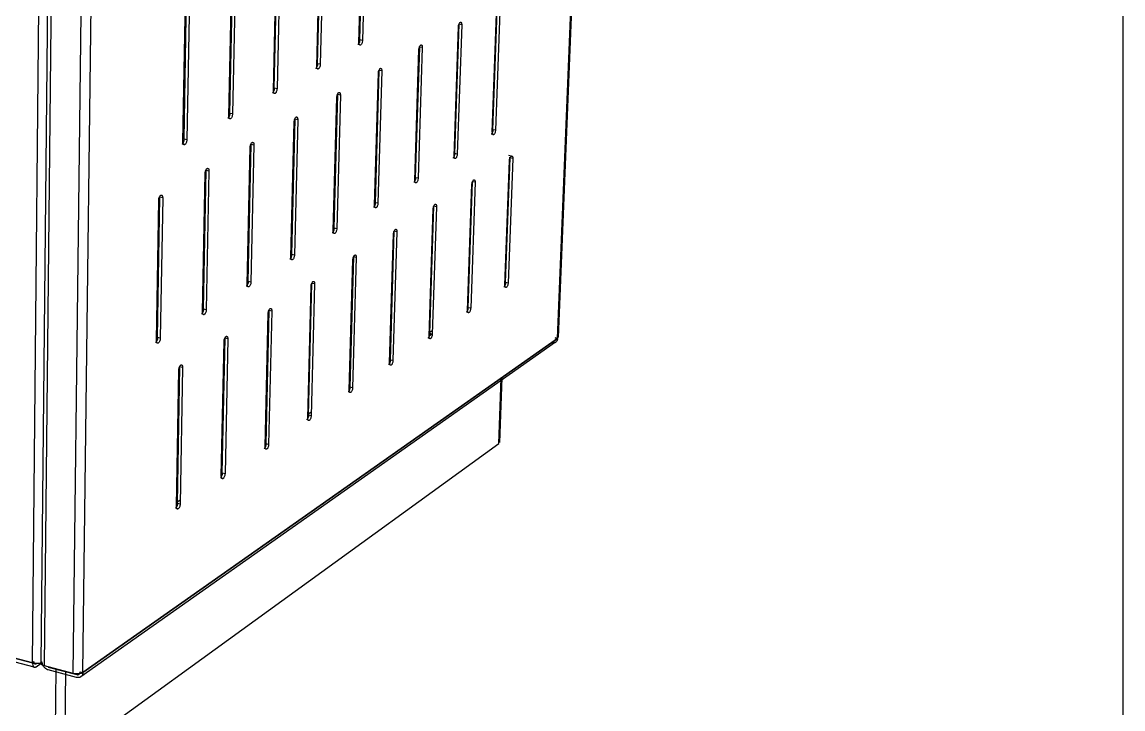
# Model space of a CAD drawing. Header units: millimetres. Extents: x 10366 to 13995, y 24552 to 29685.
# Drawn here: x 13094 to 13995, y 28010 to 28573 of the extents above; entities that cross this region are included whole.
import ezdxf

# ---------------------------------------------------------------- set-up
doc = ezdxf.new("R2010")
doc.units = ezdxf.units.MM
doc.header["$LTSCALE"] = 3
doc.layers.add('Default', color=7, linetype='Continuous')

msp = doc.modelspace()

# ---------------------------------------------------------------- linework, layer by layer
msp.add_lwpolyline([(10366.2, 24552.48), (10366.2, 29684.64), (13995, 29684.64), (13995, 24552.48)], close=True)
at = {"layer": 'Default'}
for points in [[(13532.17, 28313.6, 0), (13559.07, 28980.81, 0)], [(13559.57, 28981.27, 0), (13532.66, 28314.33, 0)], [(13102.29, 28047.98, 0), (13109.6, 28810.37, 0)], [(13109.34, 28047.54, 0), (13117.03, 28810.09, 0)], [(13112.16, 28045.41, 0), (13120.02, 28808.71, 0)], [(13135.59, 28039.25, 0), (13144.79, 28804.73, 0)], [(13143.53, 28040, 0), (13153.18, 28805.22, 0)], [(13369.58, 28555.96, 0), (13372.71, 28667.24, 0)], [(13370.24, 28557.98, 0), (13373.37, 28669.11, 0)], [(13375.57, 28668.73, 0), (13372.42, 28557.57, 0)], [(13335, 28536.4, 0), (13337.89, 28649.03, 0)], [(13335.72, 28538.47, 0), (13338.62, 28650.95, 0)], [(13340.83, 28650.56, 0), (13337.91, 28538.05, 0)], [(13299.48, 28516.31, 0), (13302.12, 28630.32, 0)], [(13300.26, 28518.44, 0), (13302.91, 28632.3, 0)], [(13305.14, 28631.9, 0), (13302.47, 28518.01, 0)], [(13262.98, 28495.67, 0), (13265.36, 28611.09, 0)], [(13263.82, 28497.85, 0), (13266.21, 28613.12, 0)], [(13268.46, 28612.71, 0), (13266.06, 28497.41, 0)], [(13225.46, 28474.45, 0), (13227.56, 28591.32, 0)], [(13226.37, 28476.7, 0), (13228.48, 28593.41, 0)], [(13230.75, 28592.99, 0), (13228.62, 28476.24, 0)], [(13479.23, 28484.4, 0), (13483, 28589, 0)], [(13485.11, 28588.62, 0), (13481.32, 28484, 0)], [(13478.74, 28482.4, 0), (13482.52, 28587.12, 0)], [(13447.96, 28465.02, 0), (13451.54, 28570.81, 0)], [(13453.66, 28570.42, 0), (13450.06, 28464.61, 0)], [(13451.01, 28568.88, 0), (13451.02, 28569.08, 0), (13451.18, 28570.19, 0), (13451.34, 28570.75, 0), (13451.54, 28571.27, 0), (13451.77, 28571.72, 0), (13452.02, 28572.1, 0), (13452.23, 28572.31, 0), (13452.33, 28572.39, 0), (13452.43, 28572.46, 0)], [(13453.66, 28570.42, 0), (13451.54, 28570.81, 0)], [(13452.43, 28572.46, 0), (13452.56, 28572.52, 0), (13452.62, 28572.54, 0), (13452.68, 28572.56, 0), (13452.74, 28572.56, 0), (13452.8, 28572.56, 0), (13452.86, 28572.56, 0), (13452.92, 28572.55, 0), (13452.97, 28572.53, 0), (13453.03, 28572.5, 0), (13453.08, 28572.47, 0), (13453.13, 28572.43, 0), (13453.18, 28572.39, 0), (13453.28, 28572.28, 0), (13453.37, 28572.14, 0), (13453.44, 28571.99, 0), (13453.51, 28571.81, 0), (13453.61, 28571.38, 0), (13453.66, 28570.95, 0), (13453.66, 28570.42, 0)], [(13447.42, 28462.97, 0), (13451.01, 28568.88, 0)], [(13370.24, 28557.98, 0), (13370.23, 28557.78, 0), (13370.06, 28556.62, 0), (13369.9, 28556.05, 0), (13369.69, 28555.51, 0), (13369.45, 28555.04, 0), (13369.18, 28554.65, 0), (13368.96, 28554.43, 0), (13368.85, 28554.34, 0), (13368.74, 28554.27, 0)], [(13370.92, 28553.86, 0), (13368.74, 28554.27, 0)], [(13370.92, 28553.86, 0), (13370.78, 28553.8, 0), (13370.72, 28553.78, 0), (13370.65, 28553.76, 0), (13370.59, 28553.75, 0), (13370.52, 28553.75, 0), (13370.46, 28553.76, 0), (13370.4, 28553.77, 0), (13370.33, 28553.79, 0), (13370.28, 28553.81, 0), (13370.22, 28553.85, 0), (13370.16, 28553.89, 0), (13370.11, 28553.93, 0), (13370, 28554.04, 0), (13369.91, 28554.18, 0), (13369.83, 28554.34, 0), (13369.75, 28554.53, 0), (13369.64, 28554.97, 0), (13369.59, 28555.41, 0), (13369.58, 28555.96, 0)], [(13372.42, 28557.57, 0), (13370.24, 28557.98, 0)], [(13372.42, 28557.57, 0), (13372.41, 28557.37, 0), (13372.24, 28556.22, 0), (13372.07, 28555.64, 0), (13371.87, 28555.1, 0), (13371.62, 28554.63, 0), (13371.35, 28554.24, 0), (13371.14, 28554.02, 0), (13371.03, 28553.93, 0), (13370.92, 28553.86, 0)], [(13415.88, 28445.15, 0), (13419.27, 28552.15, 0)], [(13418.68, 28550.17, 0), (13418.69, 28550.37, 0), (13418.86, 28551.5, 0), (13419.02, 28552.06, 0), (13419.22, 28552.59, 0), (13419.46, 28553.05, 0), (13419.72, 28553.43, 0), (13419.93, 28553.65, 0), (13420.03, 28553.73, 0), (13420.14, 28553.8, 0)], [(13421.41, 28551.75, 0), (13419.27, 28552.15, 0)], [(13420.14, 28553.8, 0), (13420.27, 28553.87, 0), (13420.33, 28553.89, 0), (13420.39, 28553.9, 0), (13420.45, 28553.91, 0), (13420.52, 28553.91, 0), (13420.58, 28553.91, 0), (13420.64, 28553.89, 0), (13420.69, 28553.87, 0), (13420.75, 28553.85, 0), (13420.81, 28553.82, 0), (13420.86, 28553.78, 0), (13420.91, 28553.73, 0), (13421.01, 28553.62, 0), (13421.1, 28553.49, 0), (13421.18, 28553.33, 0), (13421.25, 28553.15, 0), (13421.35, 28552.72, 0), (13421.4, 28552.29, 0), (13421.41, 28551.75, 0)], [(13415.3, 28443.04, 0), (13418.68, 28550.17, 0)], [(13421.41, 28551.75, 0), (13418.01, 28444.72, 0)], [(13335.72, 28538.47, 0), (13335.71, 28538.27, 0), (13335.54, 28537.1, 0), (13335.37, 28536.52, 0), (13335.16, 28535.97, 0), (13334.91, 28535.49, 0), (13334.63, 28535.1, 0), (13334.41, 28534.87, 0), (13334.3, 28534.78, 0), (13334.19, 28534.71, 0)], [(13336.38, 28534.29, 0), (13334.19, 28534.71, 0)], [(13336.38, 28534.29, 0), (13336.24, 28534.23, 0), (13336.17, 28534.2, 0), (13336.11, 28534.19, 0), (13336.04, 28534.18, 0), (13335.97, 28534.18, 0), (13335.91, 28534.18, 0), (13335.84, 28534.19, 0), (13335.78, 28534.21, 0), (13335.72, 28534.24, 0), (13335.66, 28534.27, 0), (13335.6, 28534.31, 0), (13335.55, 28534.36, 0), (13335.44, 28534.47, 0), (13335.34, 28534.61, 0), (13335.26, 28534.77, 0), (13335.18, 28534.96, 0), (13335.07, 28535.4, 0), (13335.01, 28535.85, 0), (13335, 28536.4, 0)], [(13337.91, 28538.05, 0), (13335.72, 28538.47, 0)], [(13337.91, 28538.05, 0), (13337.9, 28537.85, 0), (13337.73, 28536.68, 0), (13337.57, 28536.1, 0), (13337.35, 28535.55, 0), (13337.1, 28535.07, 0), (13336.83, 28534.68, 0), (13336.61, 28534.45, 0), (13336.49, 28534.36, 0), (13336.38, 28534.29, 0)], [(13385.51, 28530.97, 0), (13385.52, 28531.17, 0), (13385.69, 28532.31, 0), (13385.85, 28532.89, 0), (13386.06, 28533.42, 0), (13386.3, 28533.89, 0), (13386.57, 28534.28, 0), (13386.78, 28534.5, 0), (13386.89, 28534.59, 0), (13387, 28534.66, 0)], [(13387, 28534.66, 0), (13387.13, 28534.72, 0), (13387.19, 28534.74, 0), (13387.26, 28534.76, 0), (13387.32, 28534.77, 0), (13387.38, 28534.77, 0), (13387.45, 28534.76, 0), (13387.51, 28534.75, 0), (13387.57, 28534.73, 0), (13387.63, 28534.71, 0), (13387.68, 28534.68, 0), (13387.74, 28534.64, 0), (13387.79, 28534.59, 0), (13387.89, 28534.48, 0), (13387.98, 28534.35, 0), (13388.07, 28534.19, 0), (13388.14, 28534.01, 0), (13388.25, 28533.58, 0), (13388.3, 28533.13, 0), (13388.31, 28532.59, 0)], [(13382.34, 28422.59, 0), (13385.51, 28530.97, 0)], [(13382.97, 28424.75, 0), (13386.15, 28533, 0)], [(13388.31, 28532.59, 0), (13385.12, 28424.32, 0)], [(13388.31, 28532.59, 0), (13386.15, 28533, 0)], [(13300.26, 28518.44, 0), (13300.25, 28518.24, 0), (13300.19, 28517.66, 0), (13300.08, 28517.05, 0), (13299.91, 28516.46, 0), (13299.69, 28515.91, 0), (13299.44, 28515.42, 0), (13299.15, 28515.02, 0), (13298.92, 28514.79, 0), (13298.81, 28514.69, 0), (13298.69, 28514.62, 0)], [(13300.9, 28514.19, 0), (13300.76, 28514.12, 0), (13300.69, 28514.1, 0), (13300.62, 28514.08, 0), (13300.56, 28514.07, 0), (13300.49, 28514.07, 0), (13300.42, 28514.07, 0), (13300.35, 28514.08, 0), (13300.29, 28514.1, 0), (13300.23, 28514.13, 0), (13300.17, 28514.16, 0), (13300.11, 28514.2, 0), (13300.05, 28514.25, 0), (13299.94, 28514.36, 0), (13299.84, 28514.5, 0), (13299.75, 28514.66, 0), (13299.67, 28514.85, 0), (13299.55, 28515.3, 0), (13299.49, 28515.75, 0), (13299.48, 28516.31, 0)], [(13302.47, 28518.01, 0), (13300.26, 28518.44, 0)], [(13302.47, 28518.01, 0), (13302.46, 28517.81, 0), (13302.41, 28517.23, 0), (13302.29, 28516.62, 0), (13302.12, 28516.03, 0), (13301.9, 28515.47, 0), (13301.65, 28514.99, 0), (13301.36, 28514.59, 0), (13301.14, 28514.35, 0), (13301.02, 28514.26, 0), (13300.9, 28514.19, 0)], [(13300.9, 28514.19, 0), (13298.69, 28514.62, 0)], [(13348.51, 28401.6, 0), (13351.46, 28511.26, 0)], [(13349.2, 28403.82, 0), (13352.15, 28513.35, 0)], [(13354.33, 28512.92, 0), (13351.36, 28403.37, 0)], [(13351.46, 28511.26, 0), (13351.47, 28511.46, 0), (13351.64, 28512.62, 0), (13351.8, 28513.2, 0), (13352.01, 28513.74, 0), (13352.26, 28514.22, 0), (13352.53, 28514.61, 0), (13352.75, 28514.84, 0), (13352.86, 28514.93, 0), (13352.97, 28515, 0)], [(13354.33, 28512.92, 0), (13352.15, 28513.35, 0)], [(13352.97, 28515, 0), (13353.11, 28515.07, 0), (13353.18, 28515.09, 0), (13353.24, 28515.1, 0), (13353.31, 28515.11, 0), (13353.37, 28515.12, 0), (13353.44, 28515.11, 0), (13353.5, 28515.1, 0), (13353.56, 28515.08, 0), (13353.62, 28515.06, 0), (13353.68, 28515.03, 0), (13353.74, 28514.99, 0), (13353.79, 28514.94, 0), (13353.9, 28514.83, 0), (13353.99, 28514.7, 0), (13354.08, 28514.54, 0), (13354.15, 28514.35, 0), (13354.26, 28513.92, 0), (13354.32, 28513.47, 0), (13354.33, 28512.92, 0)], [(13263.82, 28497.85, 0), (13263.82, 28497.65, 0), (13263.76, 28497.06, 0), (13263.64, 28496.45, 0), (13263.47, 28495.85, 0), (13263.25, 28495.28, 0), (13262.99, 28494.79, 0), (13262.69, 28494.38, 0), (13262.46, 28494.15, 0), (13262.34, 28494.05, 0), (13262.22, 28493.98, 0)], [(13264.45, 28493.53, 0), (13262.22, 28493.98, 0)], [(13264.45, 28493.53, 0), (13264.31, 28493.46, 0), (13264.17, 28493.42, 0), (13264.09, 28493.41, 0), (13264.02, 28493.41, 0), (13263.96, 28493.41, 0), (13263.89, 28493.42, 0), (13263.82, 28493.44, 0), (13263.76, 28493.47, 0), (13263.69, 28493.5, 0), (13263.63, 28493.54, 0), (13263.57, 28493.58, 0), (13263.46, 28493.7, 0), (13263.36, 28493.84, 0), (13263.26, 28494, 0), (13263.18, 28494.19, 0), (13263.06, 28494.64, 0), (13262.99, 28495.1, 0), (13262.98, 28495.67, 0)], [(13266.06, 28497.41, 0), (13263.82, 28497.85, 0)], [(13266.06, 28497.41, 0), (13266.05, 28497.21, 0), (13265.99, 28496.62, 0), (13265.87, 28496.01, 0), (13265.7, 28495.4, 0), (13265.48, 28494.84, 0), (13265.22, 28494.35, 0), (13264.92, 28493.94, 0), (13264.69, 28493.7, 0), (13264.57, 28493.61, 0), (13264.45, 28493.53, 0)], [(13313.77, 28380.06, 0), (13316.49, 28491.02, 0)], [(13314.52, 28382.34, 0), (13317.24, 28493.16, 0)], [(13316.49, 28491.02, 0), (13316.5, 28491.22, 0), (13316.67, 28492.39, 0), (13316.84, 28492.98, 0), (13317.05, 28493.53, 0), (13317.3, 28494.02, 0), (13317.58, 28494.42, 0), (13317.81, 28494.65, 0), (13317.92, 28494.74, 0), (13318.04, 28494.82, 0)], [(13319.44, 28492.73, 0), (13316.7, 28381.87, 0)], [(13319.44, 28492.73, 0), (13317.24, 28493.16, 0)], [(13318.04, 28494.82, 0), (13318.18, 28494.88, 0), (13318.24, 28494.91, 0), (13318.31, 28494.92, 0), (13318.38, 28494.93, 0), (13318.45, 28494.94, 0), (13318.51, 28494.93, 0), (13318.58, 28494.92, 0), (13318.64, 28494.9, 0), (13318.7, 28494.88, 0), (13318.76, 28494.85, 0), (13318.82, 28494.81, 0), (13318.88, 28494.76, 0), (13318.99, 28494.65, 0), (13319.08, 28494.52, 0), (13319.17, 28494.35, 0), (13319.25, 28494.17, 0), (13319.37, 28493.73, 0), (13319.42, 28493.28, 0), (13319.44, 28492.73, 0)], [(13479.23, 28484.4, 0), (13479.22, 28484.22, 0), (13479.06, 28483.13, 0), (13478.91, 28482.58, 0), (13478.71, 28482.07, 0), (13478.49, 28481.62, 0), (13478.24, 28481.24, 0), (13478.05, 28481.03, 0), (13477.95, 28480.94, 0), (13477.85, 28480.87, 0)], [(13479.93, 28480.47, 0), (13477.85, 28480.87, 0)], [(13479.93, 28480.47, 0), (13479.81, 28480.4, 0), (13479.75, 28480.38, 0), (13479.69, 28480.36, 0), (13479.63, 28480.35, 0), (13479.58, 28480.35, 0), (13479.52, 28480.35, 0), (13479.46, 28480.36, 0), (13479.41, 28480.38, 0), (13479.35, 28480.4, 0), (13479.3, 28480.43, 0), (13479.25, 28480.47, 0), (13479.2, 28480.51, 0), (13479.11, 28480.61, 0), (13479.03, 28480.74, 0), (13478.95, 28480.89, 0), (13478.89, 28481.06, 0), (13478.79, 28481.47, 0), (13478.75, 28481.89, 0), (13478.74, 28482.4, 0)], [(13481.32, 28484, 0), (13479.23, 28484.4, 0)], [(13481.32, 28484, 0), (13481.31, 28483.81, 0), (13481.14, 28482.72, 0), (13480.99, 28482.17, 0), (13480.8, 28481.66, 0), (13480.58, 28481.21, 0), (13480.33, 28480.84, 0), (13480.13, 28480.62, 0), (13480.03, 28480.54, 0), (13479.93, 28480.47, 0)], [(13226.37, 28476.7, 0), (13226.36, 28476.49, 0), (13226.3, 28475.89, 0), (13226.19, 28475.27, 0), (13226.01, 28474.66, 0), (13225.78, 28474.09, 0), (13225.52, 28473.59, 0), (13225.22, 28473.17, 0), (13224.98, 28472.93, 0), (13224.85, 28472.83, 0), (13224.73, 28472.75, 0)], [(13226.98, 28472.3, 0), (13224.73, 28472.75, 0)], [(13226.98, 28472.3, 0), (13226.84, 28472.23, 0), (13226.69, 28472.18, 0), (13226.61, 28472.17, 0), (13226.54, 28472.17, 0), (13226.47, 28472.17, 0), (13226.4, 28472.18, 0), (13226.33, 28472.2, 0), (13226.27, 28472.22, 0), (13226.2, 28472.26, 0), (13226.14, 28472.3, 0), (13226.08, 28472.34, 0), (13225.96, 28472.46, 0), (13225.85, 28472.6, 0), (13225.76, 28472.76, 0), (13225.67, 28472.96, 0), (13225.54, 28473.41, 0), (13225.47, 28473.88, 0), (13225.46, 28474.45, 0)], [(13228.62, 28476.24, 0), (13226.37, 28476.7, 0)], [(13228.62, 28476.24, 0), (13228.61, 28476.03, 0), (13228.56, 28475.44, 0), (13228.44, 28474.82, 0), (13228.26, 28474.2, 0), (13228.04, 28473.63, 0), (13227.77, 28473.13, 0), (13227.47, 28472.71, 0), (13227.23, 28472.47, 0), (13227.11, 28472.38, 0), (13226.98, 28472.3, 0)], [(13278.91, 28360.27, 0), (13281.38, 28472.42, 0)], [(13280.56, 28470.22, 0), (13280.57, 28470.43, 0), (13280.63, 28471.01, 0), (13280.74, 28471.62, 0), (13280.91, 28472.21, 0), (13281.13, 28472.77, 0), (13281.39, 28473.27, 0), (13281.68, 28473.67, 0), (13281.91, 28473.91, 0), (13282.03, 28474, 0), (13282.14, 28474.08, 0)], [(13283.59, 28471.98, 0), (13281.11, 28359.79, 0)], [(13283.59, 28471.98, 0), (13281.38, 28472.42, 0)], [(13282.14, 28474.08, 0), (13282.29, 28474.15, 0), (13282.43, 28474.19, 0), (13282.5, 28474.2, 0), (13282.57, 28474.21, 0), (13282.63, 28474.2, 0), (13282.7, 28474.19, 0), (13282.77, 28474.17, 0), (13282.83, 28474.15, 0), (13282.89, 28474.12, 0), (13282.95, 28474.08, 0), (13283.01, 28474.04, 0), (13283.12, 28473.92, 0), (13283.22, 28473.79, 0), (13283.31, 28473.62, 0), (13283.39, 28473.44, 0), (13283.52, 28472.99, 0), (13283.58, 28472.54, 0), (13283.59, 28471.98, 0)], [(13278.1, 28357.92, 0), (13280.56, 28470.22, 0)], [(13447.96, 28465.02, 0), (13447.95, 28464.84, 0), (13447.78, 28463.73, 0), (13447.63, 28463.18, 0), (13447.43, 28462.66, 0), (13447.21, 28462.2, 0), (13446.95, 28461.82, 0), (13446.75, 28461.6, 0), (13446.65, 28461.51, 0), (13446.55, 28461.44, 0)], [(13448.65, 28461.03, 0), (13448.53, 28460.96, 0), (13448.46, 28460.94, 0), (13448.4, 28460.92, 0), (13448.34, 28460.91, 0), (13448.28, 28460.91, 0), (13448.22, 28460.91, 0), (13448.17, 28460.92, 0), (13448.11, 28460.93, 0), (13448.06, 28460.96, 0), (13448, 28460.98, 0), (13447.95, 28461.02, 0), (13447.9, 28461.06, 0), (13447.81, 28461.16, 0), (13447.72, 28461.29, 0), (13447.64, 28461.44, 0), (13447.58, 28461.62, 0), (13447.48, 28462.03, 0), (13447.43, 28462.45, 0), (13447.42, 28462.97, 0)], [(13450.06, 28464.61, 0), (13447.96, 28465.02, 0)], [(13450.06, 28464.61, 0), (13450.05, 28464.42, 0), (13449.89, 28463.32, 0), (13449.73, 28462.76, 0), (13449.54, 28462.24, 0), (13449.31, 28461.78, 0), (13449.05, 28461.4, 0), (13448.85, 28461.18, 0), (13448.75, 28461.1, 0), (13448.65, 28461.03, 0)], [(13494.27, 28462.88, 0), (13492.2, 28463.29, 0)], [(13492.88, 28459.37, 0), (13492.97, 28461.95, 0)], [(13492.9, 28459.37, 0), (13492.91, 28459.55, 0), (13493.07, 28460.63, 0), (13493.22, 28461.18, 0), (13493.41, 28461.69, 0), (13493.64, 28462.13, 0), (13493.88, 28462.51, 0), (13494.08, 28462.72, 0), (13494.17, 28462.81, 0), (13494.27, 28462.88, 0)], [(13494.27, 28462.88, 0), (13494.39, 28462.94, 0), (13494.45, 28462.96, 0), (13494.51, 28462.98, 0), (13494.57, 28462.99, 0), (13494.62, 28462.99, 0), (13494.68, 28462.99, 0), (13494.73, 28462.98, 0), (13494.79, 28462.97, 0), (13494.84, 28462.94, 0), (13494.89, 28462.92, 0), (13494.94, 28462.88, 0), (13494.99, 28462.84, 0), (13495.08, 28462.74, 0), (13495.16, 28462.62, 0), (13495.23, 28462.47, 0), (13495.3, 28462.3, 0), (13495.39, 28461.9, 0), (13495.44, 28461.48, 0), (13495.44, 28460.97, 0)], [(13245.26, 28452.77, 0), (13245.41, 28452.84, 0), (13245.55, 28452.88, 0), (13245.62, 28452.9, 0), (13245.69, 28452.9, 0), (13245.76, 28452.9, 0), (13245.83, 28452.89, 0), (13245.9, 28452.87, 0), (13245.97, 28452.85, 0), (13246.03, 28452.82, 0), (13246.09, 28452.78, 0), (13246.15, 28452.73, 0), (13246.27, 28452.62, 0), (13246.37, 28452.48, 0), (13246.47, 28452.32, 0), (13246.55, 28452.13, 0), (13246.67, 28451.68, 0), (13246.74, 28451.22, 0), (13246.76, 28450.66, 0)], [(13448.65, 28461.03, 0), (13446.55, 28461.44, 0)], [(13489.11, 28357.22, 0), (13492.9, 28459.37, 0)], [(13489.58, 28359.35, 0), (13493.37, 28461.38, 0)], [(13495.44, 28460.97, 0), (13491.64, 28358.92, 0)], [(13495.44, 28460.97, 0), (13493.37, 28461.38, 0)], [(13241.44, 28335.18, 0), (13243.64, 28448.85, 0)], [(13242.32, 28337.59, 0), (13244.52, 28451.11, 0)], [(13243.64, 28448.85, 0), (13243.65, 28449.06, 0), (13243.71, 28449.65, 0), (13243.83, 28450.26, 0), (13244, 28450.87, 0), (13244.22, 28451.44, 0), (13244.49, 28451.94, 0), (13244.78, 28452.35, 0), (13245.02, 28452.59, 0), (13245.14, 28452.69, 0), (13245.26, 28452.77, 0)], [(13246.76, 28450.66, 0), (13244.52, 28451.11, 0)], [(13246.76, 28450.66, 0), (13244.53, 28337.1, 0)], [(13415.88, 28445.15, 0), (13415.87, 28444.96, 0), (13415.71, 28443.84, 0), (13415.55, 28443.28, 0), (13415.35, 28442.75, 0), (13415.12, 28442.29, 0), (13414.86, 28441.9, 0), (13414.65, 28441.68, 0), (13414.55, 28441.59, 0), (13414.44, 28441.51, 0)], [(13418.01, 28444.72, 0), (13415.88, 28445.15, 0)], [(13418.01, 28444.72, 0), (13418, 28444.53, 0), (13417.83, 28443.41, 0), (13417.67, 28442.85, 0), (13417.47, 28442.32, 0), (13417.24, 28441.86, 0), (13416.98, 28441.47, 0), (13416.77, 28441.25, 0), (13416.67, 28441.16, 0), (13416.56, 28441.09, 0)], [(13492.12, 28438.99, 0), (13492.56, 28450.84, 0)], [(13416.56, 28441.09, 0), (13414.44, 28441.51, 0)], [(13416.56, 28441.09, 0), (13416.44, 28441.02, 0), (13416.37, 28440.99, 0), (13416.31, 28440.98, 0), (13416.25, 28440.97, 0), (13416.19, 28440.96, 0), (13416.13, 28440.96, 0), (13416.07, 28440.97, 0), (13416.01, 28440.99, 0), (13415.95, 28441.01, 0), (13415.9, 28441.04, 0), (13415.85, 28441.07, 0), (13415.79, 28441.12, 0), (13415.7, 28441.22, 0), (13415.61, 28441.35, 0), (13415.53, 28441.5, 0), (13415.46, 28441.67, 0), (13415.36, 28442.09, 0), (13415.31, 28442.52, 0), (13415.3, 28443.04, 0)], [(13458.42, 28336.54, 0), (13462.03, 28439.81, 0)], [(13458.93, 28338.72, 0), (13462.54, 28441.88, 0)], [(13464.63, 28441.46, 0), (13461.01, 28338.28, 0)], [(13462.03, 28439.81, 0), (13462.04, 28440, 0), (13462.2, 28441.1, 0), (13462.36, 28441.65, 0), (13462.55, 28442.16, 0), (13462.78, 28442.62, 0), (13463.03, 28443, 0), (13463.23, 28443.22, 0), (13463.33, 28443.3, 0), (13463.43, 28443.38, 0)], [(13464.63, 28441.46, 0), (13462.54, 28441.88, 0)], [(13463.43, 28443.38, 0), (13463.55, 28443.44, 0), (13463.61, 28443.46, 0), (13463.67, 28443.48, 0), (13463.73, 28443.49, 0), (13463.79, 28443.5, 0), (13463.85, 28443.49, 0), (13463.9, 28443.49, 0), (13463.96, 28443.47, 0), (13464.01, 28443.45, 0), (13464.06, 28443.42, 0), (13464.12, 28443.39, 0), (13464.16, 28443.35, 0), (13464.26, 28443.24, 0), (13464.34, 28443.12, 0), (13464.42, 28442.97, 0), (13464.48, 28442.8, 0), (13464.58, 28442.39, 0), (13464.63, 28441.98, 0), (13464.63, 28441.46, 0)], [(13203.76, 28311.81, 0), (13205.69, 28426.88, 0)], [(13204.71, 28314.28, 0), (13206.63, 28429.21, 0)], [(13205.69, 28426.88, 0), (13205.69, 28427.09, 0), (13205.75, 28427.69, 0), (13205.87, 28428.31, 0), (13206.05, 28428.93, 0), (13206.28, 28429.5, 0), (13206.55, 28430.01, 0), (13206.85, 28430.44, 0), (13207.09, 28430.68, 0), (13207.22, 28430.78, 0), (13207.34, 28430.86, 0)], [(13208.89, 28428.74, 0), (13206.63, 28429.21, 0)], [(13208.89, 28428.74, 0), (13206.94, 28313.78, 0)], [(13207.34, 28430.86, 0), (13207.49, 28430.93, 0), (13207.64, 28430.98, 0), (13207.71, 28430.99, 0), (13207.79, 28431, 0), (13207.86, 28431, 0), (13207.93, 28430.99, 0), (13208, 28430.97, 0), (13208.07, 28430.95, 0), (13208.13, 28430.92, 0), (13208.2, 28430.88, 0), (13208.26, 28430.83, 0), (13208.38, 28430.72, 0), (13208.49, 28430.58, 0), (13208.58, 28430.42, 0), (13208.67, 28430.23, 0), (13208.74, 28430.01, 0), (13208.85, 28429.51, 0), (13208.89, 28428.74, 0)], [(13491.38, 28419.01, 0), (13491.82, 28430.86, 0)], [(13382.97, 28424.75, 0), (13382.97, 28424.56, 0), (13382.8, 28423.43, 0), (13382.64, 28422.86, 0), (13382.43, 28422.33, 0), (13382.2, 28421.85, 0), (13381.93, 28421.46, 0), (13381.72, 28421.23, 0), (13381.61, 28421.14, 0), (13381.5, 28421.07, 0)], [(13383.64, 28420.63, 0), (13381.5, 28421.07, 0)], [(13383.64, 28420.63, 0), (13383.51, 28420.56, 0), (13383.45, 28420.53, 0), (13383.38, 28420.51, 0), (13383.32, 28420.5, 0), (13383.26, 28420.5, 0), (13383.2, 28420.5, 0), (13383.13, 28420.51, 0), (13383.08, 28420.52, 0), (13383.02, 28420.54, 0), (13382.96, 28420.57, 0), (13382.91, 28420.61, 0), (13382.85, 28420.65, 0), (13382.8, 28420.7, 0), (13382.71, 28420.81, 0), (13382.62, 28420.96, 0), (13382.54, 28421.12, 0), (13382.48, 28421.31, 0), (13382.38, 28421.75, 0), (13382.34, 28422.13, 0), (13382.34, 28422.59, 0)], [(13385.12, 28424.32, 0), (13382.97, 28424.75, 0)], [(13385.12, 28424.32, 0), (13385.11, 28424.12, 0), (13384.94, 28422.99, 0), (13384.78, 28422.42, 0), (13384.58, 28421.89, 0), (13384.34, 28421.41, 0), (13384.07, 28421.02, 0), (13383.86, 28420.79, 0), (13383.75, 28420.7, 0), (13383.64, 28420.63, 0)], [(13426.95, 28315.33, 0), (13430.37, 28419.76, 0)], [(13427.51, 28317.57, 0), (13430.93, 28421.88, 0)], [(13433.04, 28421.45, 0), (13429.61, 28317.12, 0)], [(13430.37, 28419.76, 0), (13430.38, 28419.95, 0), (13430.55, 28421.06, 0), (13430.7, 28421.62, 0), (13430.9, 28422.14, 0), (13431.13, 28422.61, 0), (13431.39, 28422.99, 0), (13431.59, 28423.21, 0), (13431.69, 28423.3, 0), (13431.8, 28423.38, 0)], [(13433.04, 28421.45, 0), (13430.93, 28421.88, 0)], [(13431.8, 28423.38, 0), (13431.92, 28423.44, 0), (13431.99, 28423.47, 0), (13432.05, 28423.49, 0), (13432.11, 28423.5, 0), (13432.17, 28423.5, 0), (13432.23, 28423.5, 0), (13432.29, 28423.49, 0), (13432.34, 28423.48, 0), (13432.4, 28423.46, 0), (13432.45, 28423.43, 0), (13432.5, 28423.39, 0), (13432.55, 28423.35, 0), (13432.6, 28423.31, 0), (13432.69, 28423.19, 0), (13432.78, 28423.05, 0), (13432.85, 28422.89, 0), (13432.91, 28422.71, 0), (13433, 28422.28, 0), (13433.04, 28421.45, 0)], [(13490.67, 28399.77, 0), (13491.08, 28410.88, 0)], [(13349.2, 28403.82, 0), (13349.19, 28403.63, 0), (13349.02, 28402.48, 0), (13348.86, 28401.9, 0), (13348.65, 28401.36, 0), (13348.41, 28400.88, 0), (13348.13, 28400.48, 0), (13347.92, 28400.25, 0), (13347.81, 28400.16, 0), (13347.7, 28400.08, 0)], [(13349.86, 28399.63, 0), (13347.7, 28400.08, 0)], [(13349.86, 28399.63, 0), (13349.72, 28399.56, 0), (13349.59, 28399.51, 0), (13349.52, 28399.5, 0), (13349.46, 28399.5, 0), (13349.4, 28399.5, 0), (13349.33, 28399.5, 0), (13349.27, 28399.52, 0), (13349.21, 28399.54, 0), (13349.15, 28399.57, 0), (13349.1, 28399.6, 0), (13349.04, 28399.64, 0), (13348.99, 28399.69, 0), (13348.89, 28399.81, 0), (13348.8, 28399.95, 0), (13348.72, 28400.12, 0), (13348.65, 28400.31, 0), (13348.55, 28400.75, 0), (13348.51, 28401.14, 0), (13348.51, 28401.6, 0)], [(13351.36, 28403.37, 0), (13349.2, 28403.82, 0)], [(13351.36, 28403.37, 0), (13351.35, 28403.18, 0), (13351.18, 28402.03, 0), (13351.02, 28401.45, 0), (13350.81, 28400.91, 0), (13350.57, 28400.43, 0), (13350.29, 28400.03, 0), (13350.08, 28399.8, 0), (13349.97, 28399.71, 0), (13349.86, 28399.63, 0)], [(13394.68, 28293.58, 0), (13397.9, 28399.2, 0)], [(13395.29, 28295.88, 0), (13398.51, 28401.37, 0)], [(13400.63, 28400.93, 0), (13397.4, 28295.41, 0)], [(13397.9, 28399.2, 0), (13397.91, 28399.39, 0), (13398.07, 28400.51, 0), (13398.23, 28401.08, 0), (13398.43, 28401.61, 0), (13398.67, 28402.08, 0), (13398.93, 28402.47, 0), (13399.14, 28402.7, 0), (13399.25, 28402.79, 0), (13399.35, 28402.86, 0)], [(13400.63, 28400.93, 0), (13398.51, 28401.37, 0)], [(13399.35, 28402.86, 0), (13399.48, 28402.93, 0), (13399.54, 28402.96, 0), (13399.61, 28402.98, 0), (13399.67, 28402.99, 0), (13399.73, 28402.99, 0), (13399.79, 28402.99, 0), (13399.85, 28402.98, 0), (13399.91, 28402.97, 0), (13399.97, 28402.95, 0), (13400.02, 28402.92, 0), (13400.08, 28402.89, 0), (13400.13, 28402.85, 0), (13400.18, 28402.8, 0), (13400.27, 28402.68, 0), (13400.36, 28402.55, 0), (13400.43, 28402.38, 0), (13400.5, 28402.2, 0), (13400.59, 28401.77, 0), (13400.63, 28401.39, 0), (13400.63, 28400.93, 0)], [(13489.93, 28379.79, 0), (13490.34, 28390.9, 0)], [(13314.52, 28382.34, 0), (13314.51, 28382.14, 0), (13314.34, 28380.98, 0), (13314.18, 28380.39, 0), (13313.97, 28379.84, 0), (13313.71, 28379.35, 0), (13313.44, 28378.95, 0), (13313.21, 28378.71, 0), (13313.1, 28378.61, 0), (13312.99, 28378.53, 0)], [(13316.7, 28381.87, 0), (13314.52, 28382.34, 0)], [(13316.7, 28381.87, 0), (13316.69, 28381.68, 0), (13316.52, 28380.51, 0), (13316.36, 28379.93, 0), (13316.14, 28379.38, 0), (13315.89, 28378.89, 0), (13315.61, 28378.48, 0), (13315.39, 28378.25, 0), (13315.28, 28378.15, 0), (13315.17, 28378.07, 0)], [(13364.57, 28378.09, 0), (13364.58, 28378.28, 0), (13364.75, 28379.42, 0), (13364.91, 28380, 0), (13365.12, 28380.54, 0), (13365.36, 28381.01, 0), (13365.63, 28381.41, 0), (13365.84, 28381.64, 0), (13365.95, 28381.74, 0), (13366.06, 28381.81, 0)], [(13366.06, 28381.81, 0), (13366.19, 28381.88, 0), (13366.32, 28381.93, 0), (13366.39, 28381.94, 0), (13366.45, 28381.95, 0), (13366.51, 28381.95, 0), (13366.57, 28381.94, 0), (13366.63, 28381.93, 0), (13366.69, 28381.91, 0), (13366.75, 28381.88, 0), (13366.8, 28381.84, 0), (13366.86, 28381.8, 0), (13366.91, 28381.76, 0), (13367.01, 28381.64, 0), (13367.1, 28381.5, 0), (13367.17, 28381.34, 0), (13367.24, 28381.15, 0), (13367.34, 28380.71, 0), (13367.38, 28380.33, 0), (13367.38, 28379.87, 0)], [(13315.17, 28378.07, 0), (13312.99, 28378.53, 0)], [(13315.17, 28378.07, 0), (13315.03, 28378, 0), (13314.89, 28377.95, 0), (13314.82, 28377.94, 0), (13314.76, 28377.93, 0), (13314.69, 28377.93, 0), (13314.63, 28377.94, 0), (13314.57, 28377.95, 0), (13314.5, 28377.97, 0), (13314.44, 28378, 0), (13314.39, 28378.04, 0), (13314.33, 28378.08, 0), (13314.27, 28378.13, 0), (13314.17, 28378.24, 0), (13314.08, 28378.39, 0), (13314, 28378.55, 0), (13313.93, 28378.74, 0), (13313.82, 28379.19, 0), (13313.78, 28379.58, 0), (13313.77, 28380.06, 0)], [(13361.57, 28271.27, 0), (13364.57, 28378.09, 0)], [(13362.23, 28273.63, 0), (13365.24, 28380.32, 0)], [(13367.38, 28379.87, 0), (13364.36, 28273.15, 0)], [(13367.38, 28379.87, 0), (13365.24, 28380.32, 0)], [(13489.18, 28359.81, 0), (13489.6, 28370.92, 0)], [(13278.91, 28360.27, 0), (13278.9, 28360.07, 0), (13278.84, 28359.49, 0), (13278.73, 28358.89, 0), (13278.56, 28358.29, 0), (13278.34, 28357.74, 0), (13278.09, 28357.24, 0), (13277.8, 28356.83, 0), (13277.57, 28356.58, 0), (13277.46, 28356.49, 0), (13277.34, 28356.4, 0)], [(13279.54, 28355.93, 0), (13277.34, 28356.4, 0)], [(13279.54, 28355.93, 0), (13279.39, 28355.85, 0), (13279.25, 28355.81, 0), (13279.19, 28355.79, 0), (13279.12, 28355.78, 0), (13279.05, 28355.78, 0), (13278.98, 28355.79, 0), (13278.92, 28355.8, 0), (13278.86, 28355.83, 0), (13278.79, 28355.85, 0), (13278.73, 28355.89, 0), (13278.68, 28355.93, 0), (13278.62, 28355.98, 0), (13278.51, 28356.09, 0), (13278.42, 28356.24, 0), (13278.33, 28356.41, 0), (13278.26, 28356.6, 0), (13278.15, 28357.05, 0), (13278.11, 28357.44, 0), (13278.1, 28357.92, 0)], [(13281.11, 28359.79, 0), (13278.91, 28360.27, 0)], [(13281.11, 28359.79, 0), (13281.1, 28359.59, 0), (13281.04, 28359.02, 0), (13280.92, 28358.41, 0), (13280.76, 28357.82, 0), (13280.54, 28357.26, 0), (13280.28, 28356.76, 0), (13280, 28356.35, 0), (13279.77, 28356.11, 0), (13279.65, 28356.01, 0), (13279.54, 28355.93, 0)], [(13327.59, 28248.37, 0), (13330.37, 28356.43, 0)], [(13328.31, 28250.79, 0), (13331.09, 28358.72, 0)], [(13330.37, 28356.43, 0), (13330.37, 28356.62, 0), (13330.54, 28357.77, 0), (13330.71, 28358.36, 0), (13330.92, 28358.9, 0), (13331.17, 28359.39, 0), (13331.44, 28359.79, 0), (13331.66, 28360.03, 0), (13331.77, 28360.13, 0), (13331.88, 28360.21, 0)], [(13333.25, 28358.25, 0), (13330.45, 28250.3, 0)], [(13333.25, 28358.25, 0), (13331.09, 28358.72, 0)], [(13331.88, 28360.21, 0), (13332.02, 28360.28, 0), (13332.15, 28360.33, 0), (13332.22, 28360.34, 0), (13332.29, 28360.35, 0), (13332.35, 28360.35, 0), (13332.41, 28360.34, 0), (13332.47, 28360.33, 0), (13332.53, 28360.31, 0), (13332.59, 28360.28, 0), (13332.65, 28360.24, 0), (13332.71, 28360.2, 0), (13332.76, 28360.16, 0), (13332.86, 28360.04, 0), (13332.95, 28359.9, 0), (13333.03, 28359.74, 0), (13333.1, 28359.55, 0), (13333.2, 28359.11, 0), (13333.24, 28358.72, 0), (13333.25, 28358.25, 0)], [(13489.58, 28359.35, 0), (13489.57, 28359.17, 0), (13489.41, 28358.1, 0), (13489.26, 28357.56, 0), (13489.07, 28357.05, 0), (13488.85, 28356.6, 0), (13488.61, 28356.22, 0), (13488.42, 28356, 0), (13488.32, 28355.91, 0), (13488.22, 28355.84, 0)], [(13490.28, 28355.4, 0), (13488.22, 28355.84, 0)], [(13490.28, 28355.4, 0), (13490.16, 28355.33, 0), (13490.1, 28355.31, 0), (13490.04, 28355.29, 0), (13489.98, 28355.28, 0), (13489.93, 28355.27, 0), (13489.87, 28355.27, 0), (13489.82, 28355.28, 0), (13489.76, 28355.29, 0), (13489.71, 28355.31, 0), (13489.66, 28355.33, 0), (13489.61, 28355.37, 0), (13489.56, 28355.4, 0), (13489.52, 28355.45, 0), (13489.43, 28355.55, 0), (13489.35, 28355.68, 0), (13489.29, 28355.84, 0), (13489.23, 28356.01, 0), (13489.15, 28356.42, 0), (13489.11, 28357.22, 0)], [(13491.64, 28358.92, 0), (13489.58, 28359.35, 0)], [(13491.64, 28358.92, 0), (13491.63, 28358.74, 0), (13491.46, 28357.67, 0), (13491.32, 28357.12, 0), (13491.13, 28356.62, 0), (13490.91, 28356.16, 0), (13490.66, 28355.79, 0), (13490.47, 28355.57, 0), (13490.37, 28355.48, 0), (13490.28, 28355.4, 0)], [(13242.32, 28337.59, 0), (13242.31, 28337.39, 0), (13242.25, 28336.81, 0), (13242.13, 28336.2, 0), (13241.96, 28335.59, 0), (13241.74, 28335.02, 0), (13241.48, 28334.52, 0), (13241.18, 28334.1, 0), (13240.95, 28333.85, 0), (13240.83, 28333.75, 0), (13240.71, 28333.67, 0)], [(13244.53, 28337.1, 0), (13242.32, 28337.59, 0)], [(13244.53, 28337.1, 0), (13244.53, 28336.9, 0), (13244.47, 28336.32, 0), (13244.35, 28335.71, 0), (13244.18, 28335.1, 0), (13243.96, 28334.54, 0), (13243.7, 28334.03, 0), (13243.4, 28333.61, 0), (13243.17, 28333.36, 0), (13243.05, 28333.26, 0), (13242.93, 28333.18, 0)], [(13293.48, 28227.34, 0), (13296.02, 28336.53, 0)], [(13295.24, 28334.18, 0), (13295.25, 28334.38, 0), (13295.42, 28335.55, 0), (13295.59, 28336.14, 0), (13295.8, 28336.69, 0), (13296.06, 28337.19, 0), (13296.34, 28337.6, 0), (13296.56, 28337.84, 0), (13296.68, 28337.94, 0), (13296.79, 28338.02, 0)], [(13298.21, 28336.06, 0), (13295.64, 28226.84, 0)], [(13298.21, 28336.06, 0), (13296.02, 28336.53, 0)], [(13296.79, 28338.02, 0), (13296.93, 28338.09, 0), (13297.07, 28338.14, 0), (13297.14, 28338.16, 0), (13297.2, 28338.17, 0), (13297.27, 28338.17, 0), (13297.34, 28338.16, 0), (13297.4, 28338.15, 0), (13297.46, 28338.13, 0), (13297.52, 28338.1, 0), (13297.58, 28338.07, 0), (13297.64, 28338.02, 0), (13297.69, 28337.98, 0), (13297.8, 28337.86, 0), (13297.89, 28337.72, 0), (13297.97, 28337.56, 0), (13298.05, 28337.37, 0), (13298.15, 28336.92, 0), (13298.2, 28336.53, 0), (13298.21, 28336.06, 0)], [(13458.93, 28338.72, 0), (13458.92, 28338.54, 0), (13458.76, 28337.45, 0), (13458.61, 28336.91, 0), (13458.42, 28336.39, 0), (13458.19, 28335.93, 0), (13457.94, 28335.55, 0), (13457.75, 28335.32, 0), (13457.65, 28335.23, 0), (13457.55, 28335.16, 0)], [(13459.62, 28334.71, 0), (13459.5, 28334.64, 0), (13459.44, 28334.62, 0), (13459.38, 28334.6, 0), (13459.32, 28334.58, 0), (13459.26, 28334.58, 0), (13459.2, 28334.57, 0), (13459.15, 28334.58, 0), (13459.09, 28334.59, 0), (13459.04, 28334.61, 0), (13458.99, 28334.64, 0), (13458.94, 28334.67, 0), (13458.89, 28334.71, 0), (13458.84, 28334.75, 0), (13458.75, 28334.86, 0), (13458.67, 28334.99, 0), (13458.6, 28335.14, 0), (13458.54, 28335.32, 0), (13458.46, 28335.73, 0), (13458.42, 28336.54, 0)], [(13461.01, 28338.28, 0), (13458.93, 28338.72, 0)], [(13461.01, 28338.28, 0), (13461, 28338.1, 0), (13460.84, 28337.01, 0), (13460.68, 28336.46, 0), (13460.49, 28335.95, 0), (13460.27, 28335.49, 0), (13460.02, 28335.1, 0), (13459.82, 28334.88, 0), (13459.72, 28334.79, 0), (13459.62, 28334.71, 0)], [(13242.93, 28333.18, 0), (13240.71, 28333.67, 0)], [(13242.93, 28333.18, 0), (13242.78, 28333.1, 0), (13242.64, 28333.05, 0), (13242.57, 28333.04, 0), (13242.5, 28333.03, 0), (13242.43, 28333.03, 0), (13242.36, 28333.03, 0), (13242.29, 28333.05, 0), (13242.23, 28333.07, 0), (13242.17, 28333.1, 0), (13242.1, 28333.13, 0), (13242.04, 28333.17, 0), (13241.99, 28333.22, 0), (13241.88, 28333.34, 0), (13241.78, 28333.48, 0), (13241.69, 28333.65, 0), (13241.61, 28333.84, 0), (13241.5, 28334.3, 0), (13241.45, 28334.7, 0), (13241.44, 28335.18, 0)], [(13292.7, 28224.86, 0), (13295.24, 28334.18, 0)], [(13459.62, 28334.71, 0), (13457.55, 28335.16, 0)], [(13427.05, 28318.46, 0), (13429, 28319.76, 0)], [(13530.57, 28310.48, 0), (13141.86, 28036.53, 0)], [(13532.17, 28313.6, 0), (13143.53, 28040, 0)], [(13143.53, 28040, 0), (13532.13, 28313.57, 0)], [(13204.71, 28314.28, 0), (13204.7, 28314.08, 0), (13204.64, 28313.49, 0), (13204.52, 28312.87, 0), (13204.35, 28312.26, 0), (13204.12, 28311.68, 0), (13203.85, 28311.17, 0), (13203.55, 28310.74, 0), (13203.31, 28310.49, 0), (13203.19, 28310.39, 0), (13203.07, 28310.3, 0)], [(13205.3, 28309.8, 0), (13203.07, 28310.3, 0)], [(13205.3, 28309.8, 0), (13205.16, 28309.72, 0), (13205.01, 28309.66, 0), (13204.93, 28309.65, 0), (13204.86, 28309.64, 0), (13204.79, 28309.64, 0), (13204.72, 28309.64, 0), (13204.65, 28309.66, 0), (13204.58, 28309.68, 0), (13204.52, 28309.7, 0), (13204.45, 28309.74, 0), (13204.39, 28309.78, 0), (13204.33, 28309.83, 0), (13204.22, 28309.95, 0), (13204.12, 28310.09, 0), (13204.03, 28310.26, 0), (13203.95, 28310.46, 0), (13203.83, 28310.92, 0), (13203.78, 28311.32, 0), (13203.76, 28311.81, 0)], [(13206.94, 28313.78, 0), (13204.71, 28314.28, 0)], [(13206.94, 28313.78, 0), (13206.94, 28313.58, 0), (13206.88, 28312.99, 0), (13206.76, 28312.37, 0), (13206.59, 28311.76, 0), (13206.36, 28311.18, 0), (13206.09, 28310.67, 0), (13205.79, 28310.24, 0), (13205.55, 28309.99, 0), (13205.43, 28309.88, 0), (13205.3, 28309.8, 0)], [(13256.87, 28200.71, 0), (13259.16, 28311.33, 0)], [(13257.71, 28203.27, 0), (13260.01, 28313.75, 0)], [(13259.16, 28311.33, 0), (13259.17, 28311.53, 0), (13259.23, 28312.11, 0), (13259.34, 28312.71, 0), (13259.51, 28313.31, 0), (13259.73, 28313.88, 0), (13259.99, 28314.38, 0), (13260.28, 28314.8, 0), (13260.51, 28315.04, 0), (13260.63, 28315.15, 0), (13260.75, 28315.23, 0)], [(13262.21, 28313.26, 0), (13259.9, 28202.75, 0)], [(13262.21, 28313.26, 0), (13260.01, 28313.75, 0)], [(13260.75, 28315.23, 0), (13260.89, 28315.31, 0), (13261.03, 28315.36, 0), (13261.1, 28315.37, 0), (13261.17, 28315.38, 0), (13261.24, 28315.38, 0), (13261.31, 28315.38, 0), (13261.37, 28315.36, 0), (13261.44, 28315.34, 0), (13261.5, 28315.32, 0), (13261.56, 28315.28, 0), (13261.62, 28315.24, 0), (13261.67, 28315.2, 0), (13261.78, 28315.08, 0), (13261.88, 28314.94, 0), (13261.96, 28314.77, 0), (13262.04, 28314.58, 0), (13262.15, 28314.13, 0), (13262.2, 28313.74, 0), (13262.21, 28313.26, 0)], [(13427.51, 28317.57, 0), (13427.5, 28317.39, 0), (13427.34, 28316.29, 0), (13427.19, 28315.73, 0), (13426.99, 28315.21, 0), (13426.76, 28314.74, 0), (13426.51, 28314.35, 0), (13426.3, 28314.12, 0), (13426.2, 28314.03, 0), (13426.1, 28313.95, 0)], [(13428.19, 28313.5, 0), (13426.1, 28313.95, 0)], [(13428.19, 28313.5, 0), (13428.07, 28313.43, 0), (13427.94, 28313.38, 0), (13427.88, 28313.36, 0), (13427.82, 28313.36, 0), (13427.76, 28313.35, 0), (13427.71, 28313.36, 0), (13427.65, 28313.37, 0), (13427.59, 28313.39, 0), (13427.54, 28313.41, 0), (13427.49, 28313.45, 0), (13427.44, 28313.48, 0), (13427.39, 28313.53, 0), (13427.3, 28313.64, 0), (13427.22, 28313.77, 0), (13427.14, 28313.92, 0), (13427.08, 28314.1, 0), (13426.99, 28314.52, 0), (13426.96, 28314.88, 0), (13426.95, 28315.33, 0)], [(13426.96, 28315.65, 0), (13429.62, 28317.44, 0)], [(13429.61, 28317.12, 0), (13427.51, 28317.57, 0)], [(13429.61, 28317.12, 0), (13429.6, 28316.93, 0), (13429.43, 28315.83, 0), (13429.28, 28315.28, 0), (13429.08, 28314.75, 0), (13428.85, 28314.29, 0), (13428.6, 28313.9, 0), (13428.4, 28313.67, 0), (13428.29, 28313.58, 0), (13428.19, 28313.5, 0)], [(13532.17, 28313.52, 0), (13532.12, 28313.1, 0), (13532.04, 28312.69, 0), (13531.92, 28312.29, 0), (13531.75, 28311.89, 0), (13531.55, 28311.51, 0), (13531.29, 28311.16, 0), (13531, 28310.84, 0), (13530.67, 28310.56, 0), (13530.32, 28310.32, 0), (13529.93, 28310.13, 0), (13529.53, 28309.98, 0), (13529.11, 28309.88, 0), (13528.69, 28309.82, 0), (13528.27, 28309.81, 0), (13527.85, 28309.84, 0), (13527.45, 28309.91, 0)], [(13532.13, 28313.57, 0), (13530.11, 28314, 0)], [(13532.13, 28313.57, 0), (13530.11, 28314, 0)], [(13532.17, 28313.52, 0), (13530.15, 28313.95, 0)], [(13222.09, 28287.85, 0), (13222.09, 28288.05, 0), (13222.15, 28288.64, 0), (13222.27, 28289.25, 0), (13222.44, 28289.86, 0), (13222.67, 28290.43, 0), (13222.93, 28290.94, 0), (13223.23, 28291.37, 0), (13223.46, 28291.62, 0), (13223.59, 28291.72, 0), (13223.71, 28291.81, 0)], [(13223.71, 28291.81, 0), (13223.85, 28291.89, 0), (13224, 28291.94, 0), (13224.07, 28291.96, 0), (13224.14, 28291.97, 0), (13224.21, 28291.97, 0), (13224.28, 28291.97, 0), (13224.35, 28291.95, 0), (13224.42, 28291.93, 0), (13224.48, 28291.91, 0), (13224.54, 28291.87, 0), (13224.6, 28291.83, 0), (13224.66, 28291.79, 0), (13224.77, 28291.67, 0), (13224.87, 28291.53, 0), (13224.96, 28291.36, 0), (13225.04, 28291.17, 0), (13225.15, 28290.71, 0), (13225.2, 28290.32, 0), (13225.22, 28289.83, 0)], [(13395.29, 28295.88, 0), (13395.28, 28295.69, 0), (13395.12, 28294.58, 0), (13394.96, 28294.02, 0), (13394.76, 28293.49, 0), (13394.53, 28293.01, 0), (13394.26, 28292.62, 0), (13394.06, 28292.38, 0), (13393.95, 28292.29, 0), (13393.85, 28292.21, 0)], [(13395.96, 28291.74, 0), (13393.85, 28292.21, 0)], [(13395.96, 28291.74, 0), (13395.83, 28291.67, 0), (13395.7, 28291.62, 0), (13395.64, 28291.6, 0), (13395.58, 28291.59, 0), (13395.52, 28291.59, 0), (13395.46, 28291.6, 0), (13395.4, 28291.61, 0), (13395.34, 28291.63, 0), (13395.29, 28291.65, 0), (13395.23, 28291.68, 0), (13395.18, 28291.72, 0), (13395.13, 28291.76, 0), (13395.04, 28291.87, 0), (13394.95, 28292, 0), (13394.88, 28292.16, 0), (13394.82, 28292.34, 0), (13394.72, 28292.76, 0), (13394.68, 28293.13, 0), (13394.68, 28293.58, 0)], [(13397.4, 28295.41, 0), (13395.29, 28295.88, 0)], [(13397.4, 28295.41, 0), (13397.39, 28295.23, 0), (13397.23, 28294.11, 0), (13397.07, 28293.55, 0), (13396.87, 28293.02, 0), (13396.63, 28292.55, 0), (13396.37, 28292.15, 0), (13396.17, 28291.92, 0), (13396.06, 28291.82, 0), (13395.96, 28291.74, 0)], [(13220.07, 28175.91, 0), (13222.09, 28287.85, 0)], [(13220.97, 28178.53, 0), (13223, 28290.33, 0)], [(13225.22, 28289.83, 0), (13223, 28290.33, 0)], [(13225.22, 28289.83, 0), (13223.17, 28178, 0)], [(13362.23, 28273.63, 0), (13362.22, 28273.44, 0), (13362.06, 28272.31, 0), (13361.9, 28271.74, 0), (13361.69, 28271.2, 0), (13361.45, 28270.72, 0), (13361.19, 28270.32, 0), (13360.97, 28270.08, 0), (13360.87, 28269.98, 0), (13360.76, 28269.9, 0)], [(13364.36, 28273.15, 0), (13362.23, 28273.63, 0)], [(13364.36, 28273.15, 0), (13364.35, 28272.96, 0), (13364.18, 28271.83, 0), (13364.02, 28271.26, 0), (13363.82, 28270.72, 0), (13363.58, 28270.24, 0), (13363.31, 28269.84, 0), (13363.1, 28269.6, 0), (13362.99, 28269.5, 0), (13362.89, 28269.42, 0)], [(13484.06, 28227.62, 0), (13486.04, 28281.12, 0)], [(13486.54, 28281.48, 0), (13484.57, 28228.4, 0)], [(13362.89, 28269.42, 0), (13360.76, 28269.9, 0)], [(13362.89, 28269.42, 0), (13362.75, 28269.34, 0), (13362.63, 28269.29, 0), (13362.56, 28269.28, 0), (13362.5, 28269.27, 0), (13362.44, 28269.27, 0), (13362.37, 28269.27, 0), (13362.32, 28269.28, 0), (13362.26, 28269.3, 0), (13362.2, 28269.32, 0), (13362.14, 28269.35, 0), (13362.09, 28269.39, 0), (13362.04, 28269.43, 0), (13361.94, 28269.54, 0), (13361.86, 28269.68, 0), (13361.78, 28269.83, 0), (13361.71, 28270.01, 0), (13361.61, 28270.44, 0), (13361.57, 28270.81, 0), (13361.57, 28271.27, 0)], [(13328.31, 28250.79, 0), (13328.3, 28250.6, 0), (13328.13, 28249.46, 0), (13327.97, 28248.88, 0), (13327.76, 28248.33, 0), (13327.51, 28247.84, 0), (13327.24, 28247.43, 0), (13327.02, 28247.19, 0), (13326.91, 28247.09, 0), (13326.8, 28247.01, 0)], [(13328.95, 28246.51, 0), (13328.81, 28246.44, 0), (13328.68, 28246.38, 0), (13328.61, 28246.37, 0), (13328.55, 28246.36, 0), (13328.49, 28246.35, 0), (13328.42, 28246.36, 0), (13328.36, 28246.37, 0), (13328.3, 28246.38, 0), (13328.24, 28246.41, 0), (13328.19, 28246.44, 0), (13328.13, 28246.48, 0), (13328.08, 28246.52, 0), (13327.98, 28246.63, 0), (13327.89, 28246.76, 0), (13327.81, 28246.92, 0), (13327.74, 28247.1, 0), (13327.64, 28247.53, 0), (13327.6, 28247.91, 0), (13327.59, 28248.37, 0)], [(13327.67, 28251.6, 0), (13330.54, 28253.53, 0)], [(13330.45, 28250.3, 0), (13328.31, 28250.79, 0)], [(13330.45, 28250.3, 0), (13330.44, 28250.11, 0), (13330.28, 28248.97, 0), (13330.11, 28248.39, 0), (13329.91, 28247.84, 0), (13329.66, 28247.35, 0), (13329.39, 28246.94, 0), (13329.17, 28246.7, 0), (13329.06, 28246.6, 0), (13328.95, 28246.51, 0)], [(13128.7, 27969.94, 0), (13484.06, 28227.62, 0)], [(13293.48, 28227.34, 0), (13293.47, 28227.15, 0), (13293.3, 28226, 0), (13293.14, 28225.41, 0), (13292.92, 28224.85, 0), (13292.67, 28224.36, 0), (13292.39, 28223.94, 0), (13292.17, 28223.69, 0), (13292.06, 28223.59, 0), (13291.94, 28223.5, 0)], [(13294.11, 28223, 0), (13291.94, 28223.5, 0)], [(13294.11, 28223, 0), (13293.97, 28222.92, 0), (13293.83, 28222.86, 0), (13293.76, 28222.84, 0), (13293.7, 28222.83, 0), (13293.63, 28222.83, 0), (13293.57, 28222.83, 0), (13293.5, 28222.84, 0), (13293.44, 28222.86, 0), (13293.38, 28222.88, 0), (13293.32, 28222.91, 0), (13293.27, 28222.95, 0), (13293.21, 28222.99, 0), (13293.11, 28223.1, 0), (13293.02, 28223.24, 0), (13292.93, 28223.39, 0), (13292.86, 28223.58, 0), (13292.76, 28224.01, 0), (13292.71, 28224.39, 0), (13292.7, 28224.86, 0)], [(13295.64, 28226.84, 0), (13293.48, 28227.34, 0)], [(13295.64, 28226.84, 0), (13295.64, 28226.65, 0), (13295.47, 28225.49, 0), (13295.3, 28224.9, 0), (13295.09, 28224.35, 0), (13294.84, 28223.85, 0), (13294.56, 28223.43, 0), (13294.33, 28223.18, 0), (13294.22, 28223.08, 0), (13294.11, 28223, 0)], [(13102.29, 28047.98, 0), (12465.05, 28215.4, 0)], [(12465.05, 28215.4, 0), (13102.29, 28047.98, 0)], [(13103.81, 28044.4, 0), (12466.96, 28211.99, 0)], [(13257.71, 28203.27, 0), (13257.71, 28203.07, 0), (13257.65, 28202.5, 0), (13257.54, 28201.9, 0), (13257.37, 28201.31, 0), (13257.15, 28200.74, 0), (13256.89, 28200.24, 0), (13256.61, 28199.81, 0), (13256.38, 28199.56, 0), (13256.26, 28199.45, 0), (13256.14, 28199.37, 0)], [(13258.33, 28198.85, 0), (13258.18, 28198.76, 0), (13258.04, 28198.71, 0), (13257.97, 28198.69, 0), (13257.91, 28198.68, 0), (13257.84, 28198.67, 0), (13257.77, 28198.67, 0), (13257.71, 28198.68, 0), (13257.64, 28198.7, 0), (13257.58, 28198.72, 0), (13257.52, 28198.75, 0), (13257.46, 28198.79, 0), (13257.41, 28198.83, 0), (13257.3, 28198.94, 0), (13257.2, 28199.08, 0), (13257.12, 28199.24, 0), (13257.04, 28199.42, 0), (13256.98, 28199.63, 0), (13256.9, 28200.11, 0), (13256.87, 28200.71, 0)], [(13259.9, 28202.75, 0), (13257.71, 28203.27, 0)], [(13259.9, 28202.75, 0), (13259.89, 28202.55, 0), (13259.83, 28201.98, 0), (13259.72, 28201.38, 0), (13259.55, 28200.79, 0), (13259.33, 28200.22, 0), (13259.08, 28199.72, 0), (13258.79, 28199.29, 0), (13258.56, 28199.04, 0), (13258.44, 28198.93, 0), (13258.33, 28198.85, 0)], [(13258.33, 28198.85, 0), (13256.14, 28199.37, 0)], [(13220.97, 28178.53, 0), (13220.96, 28178.33, 0), (13220.91, 28177.76, 0), (13220.79, 28177.15, 0), (13220.62, 28176.55, 0), (13220.4, 28175.97, 0), (13220.13, 28175.46, 0), (13219.84, 28175.03, 0), (13219.61, 28174.77, 0), (13219.37, 28174.57, 0)], [(13221.57, 28174.04, 0), (13219.37, 28174.57, 0)], [(13221.57, 28174.04, 0), (13221.42, 28173.95, 0), (13221.28, 28173.89, 0), (13221.21, 28173.87, 0), (13221.14, 28173.86, 0), (13221.07, 28173.85, 0), (13221, 28173.86, 0), (13220.93, 28173.86, 0), (13220.86, 28173.88, 0), (13220.8, 28173.9, 0), (13220.74, 28173.93, 0), (13220.68, 28173.97, 0), (13220.62, 28174.01, 0), (13220.51, 28174.12, 0), (13220.41, 28174.26, 0), (13220.32, 28174.42, 0), (13220.24, 28174.6, 0), (13220.18, 28174.81, 0), (13220.09, 28175.3, 0), (13220.07, 28175.91, 0)], [(13220.13, 28179.26, 0), (13223.23, 28181.35, 0)], [(13223.17, 28178, 0), (13220.97, 28178.53, 0)], [(13223.17, 28178, 0), (13223.17, 28177.8, 0), (13223.11, 28177.23, 0), (13222.99, 28176.62, 0), (13222.82, 28176.01, 0), (13222.6, 28175.44, 0), (13222.34, 28174.93, 0), (13222.04, 28174.49, 0), (13221.81, 28174.23, 0), (13221.57, 28174.04, 0)], [(13103.61, 28048.89, 0), (13102.29, 28047.98, 0)], [(13102.29, 28047.98, 0), (13103.25, 28047.77, 0), (13105.49, 28047.6, 0), (13106.67, 28047.65, 0), (13107.78, 28047.81, 0), (13108.77, 28048.06, 0), (13109.59, 28048.37, 0), (13110.21, 28048.72, 0)], [(13102.29, 28047.98, 0), (13102.33, 28047.05, 0), (13102.48, 28046.17, 0), (13102.6, 28045.78, 0), (13102.75, 28045.42, 0), (13102.92, 28045.1, 0), (13103.12, 28044.84, 0), (13103.23, 28044.73, 0), (13103.35, 28044.63, 0), (13103.47, 28044.55, 0), (13103.59, 28044.48, 0), (13103.72, 28044.43, 0), (13103.85, 28044.39, 0), (13103.98, 28044.36, 0), (13104.12, 28044.36, 0), (13104.25, 28044.36, 0), (13104.39, 28044.38, 0), (13104.53, 28044.41, 0), (13104.8, 28044.51, 0), (13105, 28044.61, 0), (13105.2, 28044.74, 0)], [(13105.22, 28047.09, 0), (13105.08, 28047, 0), (13104.93, 28046.93, 0), (13104.77, 28046.89, 0), (13104.7, 28046.88, 0), (13104.62, 28046.88, 0), (13104.55, 28046.88, 0), (13104.47, 28046.9, 0), (13104.4, 28046.92, 0), (13104.33, 28046.95, 0), (13104.26, 28046.99, 0), (13104.2, 28047.03, 0), (13104.13, 28047.08, 0), (13104.07, 28047.15, 0), (13103.96, 28047.29, 0), (13103.86, 28047.47, 0), (13103.78, 28047.67, 0), (13103.72, 28047.89, 0), (13103.63, 28048.37, 0), (13103.61, 28048.89, 0)], [(13105.2, 28044.74, 0), (13109.34, 28047.6, 0)], [(13112.16, 28045.41, 0), (13111.3, 28045.68, 0), (13110.54, 28046.03, 0), (13110.21, 28046.24, 0), (13109.92, 28046.46, 0), (13109.69, 28046.69, 0), (13109.51, 28046.93, 0), (13109.45, 28047.06, 0), (13109.4, 28047.18, 0), (13109.36, 28047.3, 0), (13109.34, 28047.43, 0), (13109.34, 28047.55, 0), (13109.35, 28047.68, 0), (13109.37, 28047.8, 0), (13109.41, 28047.92, 0), (13109.46, 28048.03, 0), (13109.53, 28048.15, 0), (13109.69, 28048.37, 0), (13109.9, 28048.57, 0), (13110.15, 28048.76, 0)], [(13115.14, 28042.15, 0), (13114.7, 28042.29, 0), (13113.78, 28042.71, 0), (13112.87, 28043.34, 0), (13112.03, 28044.15, 0), (13111.31, 28045.12, 0), (13110.77, 28046.16, 0), (13110.41, 28047.23, 0), (13110.28, 28048.01, 0), (13110.24, 28048.74, 0)], [(13135.59, 28039.25, 0), (13112.16, 28045.41, 0)], [(13138.46, 28036.01, 0), (13115.14, 28042.15, 0)], [(13115.17, 28044.5, 0), (13138.49, 28038.38, 0)], [(13120.9, 27969.18, 0), (13121.71, 28042.9, 0)], [(13128.7, 27969.94, 0), (13129.52, 28040.85, 0)], [(13143.53, 28040, 0), (13142.91, 28039.65, 0), (13142.1, 28039.34, 0), (13141.11, 28039.09, 0), (13139.99, 28038.93, 0), (13138.8, 28038.87, 0), (13137.63, 28038.91, 0), (13136.55, 28039.05, 0), (13135.59, 28039.25, 0)], [(13143.53, 28040, 0), (13143.5, 28039.53, 0), (13143.43, 28039.06, 0), (13143.31, 28038.59, 0), (13143.15, 28038.14, 0), (13142.94, 28037.71, 0), (13142.67, 28037.32, 0), (13142.37, 28036.95, 0), (13142.01, 28036.64, 0), (13141.63, 28036.37, 0), (13141.21, 28036.16, 0), (13140.76, 28036, 0), (13140.3, 28035.9, 0), (13139.84, 28035.86, 0), (13139.37, 28035.86, 0), (13138.91, 28035.92, 0), (13138.46, 28036.01, 0)], [(13138.49, 28038.38, 0), (13138.74, 28038.32, 0), (13138.99, 28038.29, 0), (13139.25, 28038.29, 0), (13139.51, 28038.31, 0), (13139.77, 28038.37, 0), (13140.01, 28038.46, 0), (13140.24, 28038.57, 0), (13140.46, 28038.72, 0), (13140.65, 28038.9, 0), (13140.83, 28039.1, 0), (13140.97, 28039.32, 0), (13141.09, 28039.56, 0), (13141.18, 28039.81, 0), (13141.24, 28040.07, 0), (13141.28, 28040.33, 0), (13141.3, 28040.59, 0)], [(13141.3, 28040.59, 0), (13143.53, 28040, 0)]]:
    msp.add_polyline3d(points, dxfattribs=at)

doc.saveas('drawing.dxf')
